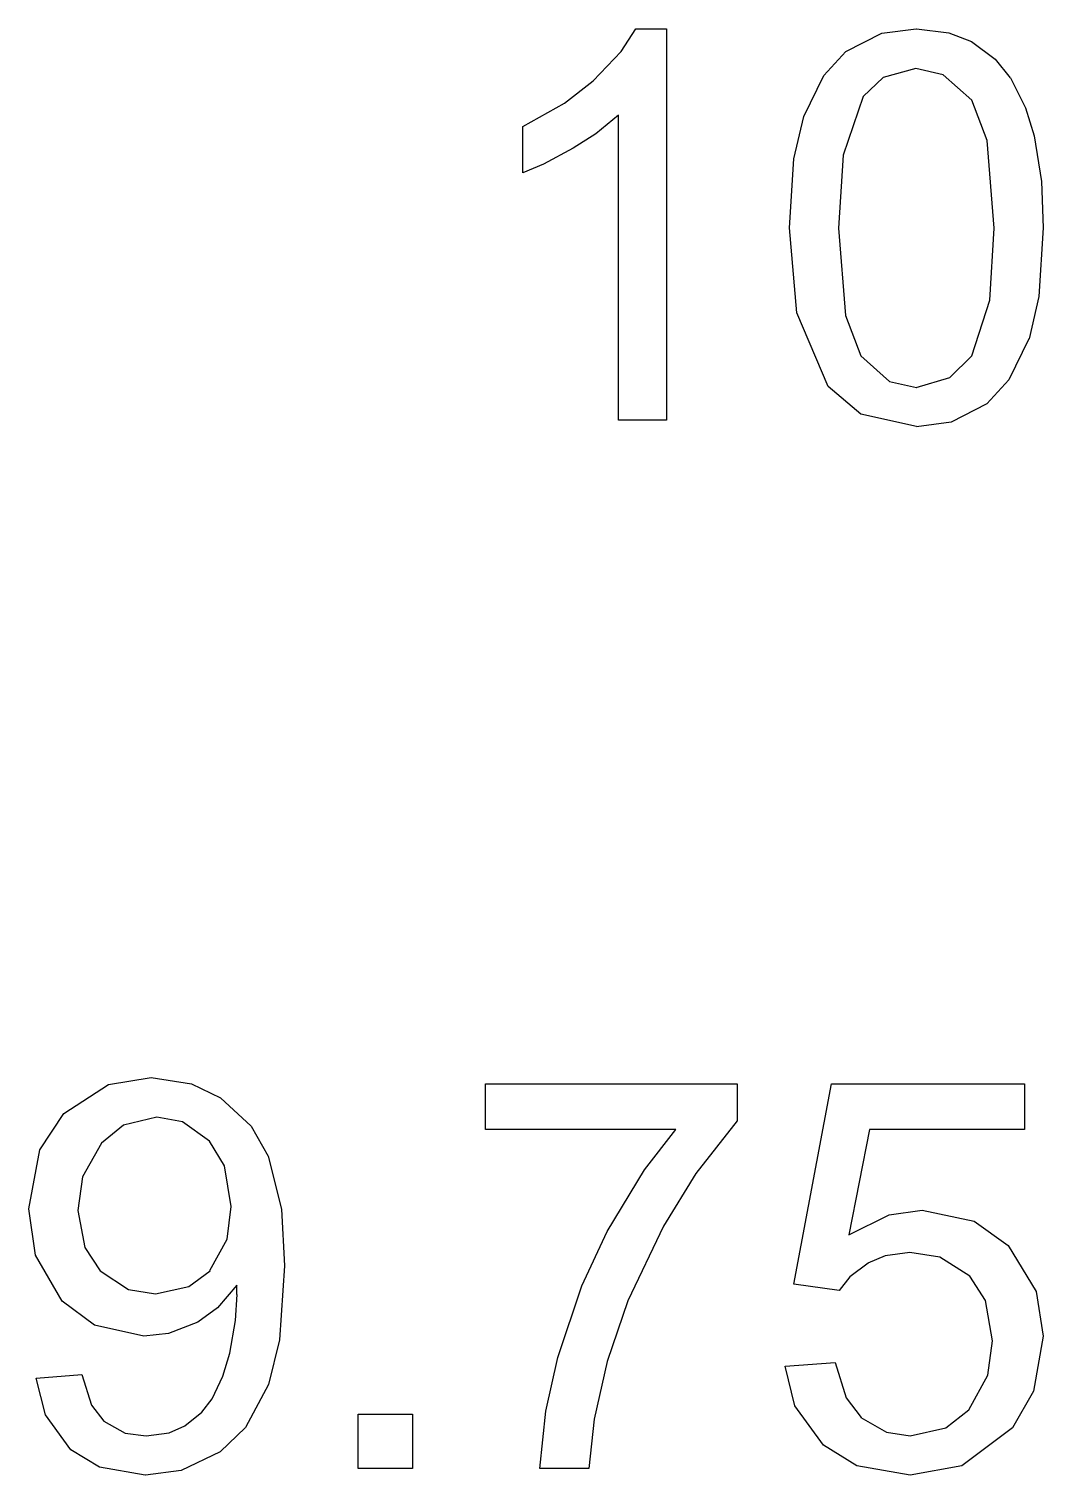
# Model space of a CAD drawing. Header units: millimetres. Extents: x -489 to 574, y -241 to 468.
# Drawn here: x -337.82 to -314.14, y 57.03 to 90.79 of the extents above; entities that cross this region are included whole.
import ezdxf

# ---------------------------------------------------------------- set-up
doc = ezdxf.new("R2010")
doc.units = ezdxf.units.MM
doc.layers.add('01_线宽0.15', color=7, linetype='Continuous')
doc.layers.add('实填充图层01', color=7, linetype='Continuous')

# ---------------------------------------------------------------- blocks, each defined once
blk = doc.blocks.new('图块0718_无名图块')
at = {"layer": '实填充图层01'}
for p, q in [((-0.26, 0.547), (-0.03, -0.168)), ((-0.03, -0.168), (0.26, -0.547))]:
    blk.add_line(p, q, dxfattribs=at)
blk = doc.blocks.new('图块0719_无名图块')
at = {"layer": '实填充图层01'}
for p, q in [((-0.493, 0.17), (0.005, -0.104)), ((0.005, -0.104), (0.493, -0.17))]:
    blk.add_line(p, q, dxfattribs=at)
blk = doc.blocks.new('图块0720_无名图块')
at = {"layer": '实填充图层01'}
for p, q in [((0.085, -0.044), (0.452, 0.119)), ((-0.452, -0.119), (0.085, -0.044))]:
    blk.add_line(p, q, dxfattribs=at)
blk = doc.blocks.new('图块0721_无名图块')
at = {"layer": '实填充图层01'}
for p, q in [((0.074, -0.002), (0.317, 0.315)), ((-0.317, -0.315), (0.074, -0.002))]:
    blk.add_line(p, q, dxfattribs=at)
blk = doc.blocks.new('图块0722_无名图块')
at = {"layer": '实填充图层01'}
for p, q in [((0.044, -0.004), (0.206, 0.532)), ((-0.206, -0.532), (0.044, -0.004))]:
    blk.add_line(p, q, dxfattribs=at)
blk = doc.blocks.new('图块0723_无名图块')
at = {"layer": '实填充图层01'}
for p, q in [((0.051, 0.076), (0.084, 0.683)), ((-0.084, -0.683), (0.051, 0.076))]:
    blk.add_line(p, q, dxfattribs=at)
blk = doc.blocks.new('图块0724_无名图块')
at = {"layer": '实填充图层01'}
for p, q in [((0.001, -0.005), (-0.003, 0.112)), ((0.003, -0.112), (0.001, -0.005))]:
    blk.add_line(p, q, dxfattribs=at)
blk = doc.blocks.new('图块0725_无名图块')
at = {"layer": '实填充图层01'}
for p, q in [((0.456, 0.433), (0.005, -0.102)), ((0.005, -0.102), (-0.456, -0.433))]:
    blk.add_line(p, q, dxfattribs=at)
blk = doc.blocks.new('图块0726_无名图块')
at = {"layer": '实填充图层01'}
for p, q in [((0.627, 0.166), (-0.052, -0.102)), ((-0.052, -0.102), (-0.627, -0.166))]:
    blk.add_line(p, q, dxfattribs=at)
blk = doc.blocks.new('图块0727_无名图块')
at = {"layer": '实填充图层01'}
for p, q in [((-0.2, -0.153), (-0.954, 0.41)), ((0.954, -0.41), (-0.2, -0.153))]:
    blk.add_line(p, q, dxfattribs=at)
blk = doc.blocks.new('图块0728_无名图块')
at = {"layer": '实填充图层01'}
for p, q in [((-0.238, 0), (-0.39, 1.078)), ((0.39, -1.078), (-0.238, 0))]:
    blk.add_line(p, q, dxfattribs=at)
blk = doc.blocks.new('图块0729_无名图块')
at = {"layer": '实填充图层01'}
for p, q in [((-0.152, 0.267), (0.407, 1.113)), ((-0.407, -1.113), (-0.152, 0.267))]:
    blk.add_line(p, q, dxfattribs=at)
blk = doc.blocks.new('图块0730_无名图块')
at = {"layer": '实填充图层01'}
for p, q in [((0.02, 0.258), (1.02, 0.421)), ((-1.02, -0.421), (0.02, 0.258))]:
    blk.add_line(p, q, dxfattribs=at)
blk = doc.blocks.new('图块0731_无名图块')
at = {"layer": '实填充图层01'}
for p, q in [((-0.81, 0.239), (0.133, 0.089)), ((0.133, 0.089), (0.81, -0.239))]:
    blk.add_line(p, q, dxfattribs=at)
blk = doc.blocks.new('图块0732_无名图块')
at = {"layer": '实填充图层01'}
for p, q in [((-0.557, 0.681), (0.154, 0.019)), ((0.154, 0.019), (0.557, -0.681))]:
    blk.add_line(p, q, dxfattribs=at)
blk = doc.blocks.new('图块0733_无名图块')
at = {"layer": '实填充图层01'}
for p, q in [((-0.19, 1.278), (0.117, 0.041)), ((0.117, 0.041), (0.19, -1.278))]:
    blk.add_line(p, q, dxfattribs=at)
blk = doc.blocks.new('图块0734_无名图块')
at = {"layer": '实填充图层01'}
for p, q in [((0.189, 1.387), (0.07, -0.342)), ((0.07, -0.342), (-0.189, -1.387))]:
    blk.add_line(p, q, dxfattribs=at)
blk = doc.blocks.new('图块0735_无名图块')
at = {"layer": '实填充图层01'}
for p, q in [((0.563, 0.786), (0.023, -0.216)), ((0.023, -0.216), (-0.563, -0.786))]:
    blk.add_line(p, q, dxfattribs=at)
blk = doc.blocks.new('图块0736_无名图块')
at = {"layer": '实填充图层01'}
for p, q in [((0.874, 0.27), (-0.041, -0.165)), ((-0.041, -0.165), (-0.874, -0.27))]:
    blk.add_line(p, q, dxfattribs=at)
blk = doc.blocks.new('图块0737_无名图块')
at = {"layer": '实填充图层01'}
for p, q in [((-0.201, -0.111), (-0.871, 0.296)), ((0.871, -0.296), (-0.201, -0.111))]:
    blk.add_line(p, q, dxfattribs=at)
blk = doc.blocks.new('图块0738_无名图块')
at = {"layer": '实填充图层01'}
for p, q in [((-0.181, -0.018), (-0.405, 0.834)), ((0.405, -0.834), (-0.181, -0.018))]:
    blk.add_line(p, q, dxfattribs=at)
blk = doc.blocks.new('图块0739_无名图块')
at = {"layer": '实填充图层01'}
for p, q in [((0.095, 0.189), (-0.254, 0.761)), ((0.254, -0.761), (0.095, 0.189))]:
    blk.add_line(p, q, dxfattribs=at)
blk = doc.blocks.new('图块0740_无名图块')
at = {"layer": '实填充图层01'}
for p, q in [((-0.02, 0.172), (-0.615, 0.282)), ((0.615, -0.282), (-0.02, 0.172))]:
    blk.add_line(p, q, dxfattribs=at)
blk = doc.blocks.new('图块0741_无名图块')
at = {"layer": '实填充图层01'}
for p, q in [((-0.128, 0.113), (-0.648, -0.303)), ((0.648, 0.303), (-0.128, 0.113))]:
    blk.add_line(p, q, dxfattribs=at)
blk = doc.blocks.new('图块0742_无名图块')
at = {"layer": '实填充图层01'}
for p, q in [((0.274, 0.786), (-0.168, -0.006)), ((-0.168, -0.006), (-0.274, -0.786))]:
    blk.add_line(p, q, dxfattribs=at)
blk = doc.blocks.new('图块0743_无名图块')
at = {"layer": '实填充图层01'}
for p, q in [((-0.259, 0.704), (-0.096, -0.165)), ((-0.096, -0.165), (0.259, -0.704))]:
    blk.add_line(p, q, dxfattribs=at)
blk = doc.blocks.new('图块0744_无名图块')
at = {"layer": '实填充图层01'}
for p, q in [((-0.647, 0.271), (0.016, -0.166)), ((0.016, -0.166), (0.647, -0.271))]:
    blk.add_line(p, q, dxfattribs=at)
blk = doc.blocks.new('图块0745_无名图块')
at = {"layer": '实填充图层01'}
for p, q in [((0.144, -0.101), (0.636, 0.271)), ((-0.636, -0.271), (0.144, -0.101))]:
    blk.add_line(p, q, dxfattribs=at)
blk = doc.blocks.new('图块0746_无名图块')
at = {"layer": '实填充图层01'}
for p, q in [((0.153, -0.013), (0.249, 0.75)), ((-0.249, -0.75), (0.153, -0.013))]:
    blk.add_line(p, q, dxfattribs=at)
blk = doc.blocks.new('图块0747_无名图块')
at = {"layer": '实填充图层01'}
for p, q in [((0.86, 1.229), (-0.107, 0.003)), ((-0.107, 0.003), (-0.86, -1.229))]:
    blk.add_line(p, q, dxfattribs=at)
blk = doc.blocks.new('图块0748_无名图块')
at = {"layer": '实填充图层01'}
for p, q in [((0.659, 1.578), (-0.175, -0.167)), ((-0.175, -0.167), (-0.659, -1.578))]:
    blk.add_line(p, q, dxfattribs=at)
blk = doc.blocks.new('图块0749_无名图块')
at = {"layer": '实填充图层01'}
for p, q in [((0.214, 1.251), (-0.085, -0.096)), ((-0.085, -0.096), (-0.214, -1.251))]:
    blk.add_line(p, q, dxfattribs=at)
blk = doc.blocks.new('图块0750_无名图块')
at = {"layer": '实填充图层01'}
for p, q in [((-0.069, 0.045), (0.211, 1.298)), ((-0.211, -1.298), (-0.069, 0.045))]:
    blk.add_line(p, q, dxfattribs=at)
blk = doc.blocks.new('图块0751_无名图块')
at = {"layer": '实填充图层01'}
for p, q in [((-0.017, 0.203), (0.577, 1.468)), ((-0.577, -1.468), (-0.017, 0.203))]:
    blk.add_line(p, q, dxfattribs=at)
blk = doc.blocks.new('图块0752_无名图块')
at = {"layer": '实填充图层01'}
for p, q in [((0.073, 0.252), (0.8, 1.191)), ((-0.8, -1.191), (0.073, 0.252))]:
    blk.add_line(p, q, dxfattribs=at)
blk = doc.blocks.new('图块0753_无名图块')
at = {"layer": '实填充图层01'}
for p, q in [((-0.301, 0.642), (-0.048, -0.181)), ((-0.048, -0.181), (0.301, -0.642))]:
    blk.add_line(p, q, dxfattribs=at)
blk = doc.blocks.new('图块0754_无名图块')
at = {"layer": '实填充图层01'}
for p, q in [((-0.574, 0.215), (0.018, -0.131)), ((0.018, -0.131), (0.574, -0.215))]:
    blk.add_line(p, q, dxfattribs=at)
blk = doc.blocks.new('图块0755_无名图块')
at = {"layer": '实填充图层01'}
for p, q in [((0.146, -0.113), (0.685, 0.304)), ((-0.685, -0.304), (0.146, -0.113))]:
    blk.add_line(p, q, dxfattribs=at)
blk = doc.blocks.new('图块0756_无名图块')
at = {"layer": '实填充图层01'}
for p, q in [((0.169, 0), (0.276, 0.806)), ((-0.276, -0.806), (0.169, 0))]:
    blk.add_line(p, q, dxfattribs=at)
blk = doc.blocks.new('图块0757_无名图块')
at = {"layer": '实填充图层01'}
for p, q in [((0.099, 0.19), (-0.265, 0.754)), ((0.265, -0.754), (0.099, 0.19))]:
    blk.add_line(p, q, dxfattribs=at)
blk = doc.blocks.new('图块0758_无名图块')
at = {"layer": '实填充图层01'}
for p, q in [((0, 0.169), (-0.702, 0.276)), ((0.702, -0.276), (0, 0.169))]:
    blk.add_line(p, q, dxfattribs=at)
blk = doc.blocks.new('图块0759_无名图块')
at = {"layer": '实填充图层01'}
for p, q in [((-0.086, 0.046), (-0.487, -0.124)), ((0.487, 0.124), (-0.086, 0.046))]:
    blk.add_line(p, q, dxfattribs=at)
blk = doc.blocks.new('图块0760_无名图块')
at = {"layer": '实填充图层01'}
for p, q in [((0.338, 0.321), (-0.085, -0.002)), ((-0.085, -0.002), (-0.338, -0.321))]:
    blk.add_line(p, q, dxfattribs=at)
blk = doc.blocks.new('图块0761_无名图块')
at = {"layer": '实填充图层01'}
for p, q in [((-0.856, -0.287), (0.083, 0.176)), ((0.083, 0.176), (0.856, 0.287))]:
    blk.add_line(p, q, dxfattribs=at)
blk = doc.blocks.new('图块0762_无名图块')
at = {"layer": '实填充图层01'}
for p, q in [((-1.002, 0.413), (0.212, 0.154)), ((0.212, 0.154), (1.002, -0.413))]:
    blk.add_line(p, q, dxfattribs=at)
blk = doc.blocks.new('图块0763_无名图块')
at = {"layer": '实填充图层01'}
for p, q in [((-0.408, 1.06), (0.25, -0.011)), ((0.25, -0.011), (0.408, -1.06))]:
    blk.add_line(p, q, dxfattribs=at)
blk = doc.blocks.new('图块0764_无名图块')
at = {"layer": '实填充图层01'}
for p, q in [((0.359, 1.067), (0.134, -0.211)), ((0.134, -0.211), (-0.359, -1.067))]:
    blk.add_line(p, q, dxfattribs=at)
blk = doc.blocks.new('图块0765_无名图块')
at = {"layer": '实填充图层01'}
for p, q in [((1.193, 0.552), (0.014, -0.339)), ((0.014, -0.339), (-1.193, -0.552))]:
    blk.add_line(p, q, dxfattribs=at)
blk = doc.blocks.new('图块0766_无名图块')
at = {"layer": '实填充图层01'}
for p, q in [((-0.233, -0.13), (-1.011, 0.348)), ((1.011, -0.348), (-0.233, -0.13))]:
    blk.add_line(p, q, dxfattribs=at)
blk = doc.blocks.new('图块0767_无名图块')
at = {"layer": '实填充图层01'}
for p, q in [((-0.22, -0.001), (-0.448, 0.922)), ((0.448, -0.922), (-0.22, -0.001))]:
    blk.add_line(p, q, dxfattribs=at)
blk = doc.blocks.new('图块0768_无名图块')
at = {"layer": '实填充图层01'}
for p, q in [((-0.26, 0.547), (-0.03, -0.168)), ((-0.03, -0.168), (0.26, -0.547))]:
    blk.add_line(p, q, dxfattribs=at)
blk = doc.blocks.new('图块0769_无名图块')
at = {"layer": '实填充图层01'}
for p, q in [((-0.493, 0.17), (0.005, -0.104)), ((0.005, -0.104), (0.493, -0.17))]:
    blk.add_line(p, q, dxfattribs=at)
blk = doc.blocks.new('图块0770_无名图块')
at = {"layer": '实填充图层01'}
for p, q in [((0.085, -0.044), (0.452, 0.119)), ((-0.452, -0.119), (0.085, -0.044))]:
    blk.add_line(p, q, dxfattribs=at)
blk = doc.blocks.new('图块0771_无名图块')
at = {"layer": '实填充图层01'}
for p, q in [((0.074, -0.002), (0.317, 0.315)), ((-0.317, -0.315), (0.074, -0.002))]:
    blk.add_line(p, q, dxfattribs=at)
blk = doc.blocks.new('图块0772_无名图块')
at = {"layer": '实填充图层01'}
for p, q in [((0.044, -0.004), (0.206, 0.532)), ((-0.206, -0.532), (0.044, -0.004))]:
    blk.add_line(p, q, dxfattribs=at)
blk = doc.blocks.new('图块0773_无名图块')
at = {"layer": '实填充图层01'}
for p, q in [((0.051, 0.076), (0.084, 0.683)), ((-0.084, -0.683), (0.051, 0.076))]:
    blk.add_line(p, q, dxfattribs=at)
blk = doc.blocks.new('图块0774_无名图块')
at = {"layer": '实填充图层01'}
for p, q in [((0.001, -0.005), (-0.003, 0.112)), ((0.003, -0.112), (0.001, -0.005))]:
    blk.add_line(p, q, dxfattribs=at)
blk = doc.blocks.new('图块0775_无名图块')
at = {"layer": '实填充图层01'}
for p, q in [((0.456, 0.433), (0.005, -0.102)), ((0.005, -0.102), (-0.456, -0.433))]:
    blk.add_line(p, q, dxfattribs=at)
blk = doc.blocks.new('图块0776_无名图块')
at = {"layer": '实填充图层01'}
for p, q in [((0.627, 0.166), (-0.052, -0.102)), ((-0.052, -0.102), (-0.627, -0.166))]:
    blk.add_line(p, q, dxfattribs=at)
blk = doc.blocks.new('图块0777_无名图块')
at = {"layer": '实填充图层01'}
for p, q in [((-0.2, -0.153), (-0.954, 0.41)), ((0.954, -0.41), (-0.2, -0.153))]:
    blk.add_line(p, q, dxfattribs=at)
blk = doc.blocks.new('图块0778_无名图块')
at = {"layer": '实填充图层01'}
for p, q in [((-0.238, 0), (-0.39, 1.078)), ((0.39, -1.078), (-0.238, 0))]:
    blk.add_line(p, q, dxfattribs=at)
blk = doc.blocks.new('图块0779_无名图块')
at = {"layer": '实填充图层01'}
for p, q in [((-0.152, 0.267), (0.407, 1.113)), ((-0.407, -1.113), (-0.152, 0.267))]:
    blk.add_line(p, q, dxfattribs=at)
blk = doc.blocks.new('图块0780_无名图块')
at = {"layer": '实填充图层01'}
for p, q in [((0.02, 0.258), (1.02, 0.421)), ((-1.02, -0.421), (0.02, 0.258))]:
    blk.add_line(p, q, dxfattribs=at)
blk = doc.blocks.new('图块0781_无名图块')
at = {"layer": '实填充图层01'}
for p, q in [((-0.81, 0.239), (0.133, 0.089)), ((0.133, 0.089), (0.81, -0.239))]:
    blk.add_line(p, q, dxfattribs=at)
blk = doc.blocks.new('图块0782_无名图块')
at = {"layer": '实填充图层01'}
for p, q in [((-0.557, 0.681), (0.154, 0.019)), ((0.154, 0.019), (0.557, -0.681))]:
    blk.add_line(p, q, dxfattribs=at)
blk = doc.blocks.new('图块0783_无名图块')
at = {"layer": '实填充图层01'}
for p, q in [((-0.19, 1.278), (0.117, 0.041)), ((0.117, 0.041), (0.19, -1.278))]:
    blk.add_line(p, q, dxfattribs=at)
blk = doc.blocks.new('图块0784_无名图块')
at = {"layer": '实填充图层01'}
for p, q in [((0.189, 1.387), (0.07, -0.342)), ((0.07, -0.342), (-0.189, -1.387))]:
    blk.add_line(p, q, dxfattribs=at)
blk = doc.blocks.new('图块0785_无名图块')
at = {"layer": '实填充图层01'}
for p, q in [((0.563, 0.786), (0.023, -0.216)), ((0.023, -0.216), (-0.563, -0.786))]:
    blk.add_line(p, q, dxfattribs=at)
blk = doc.blocks.new('图块0786_无名图块')
at = {"layer": '实填充图层01'}
for p, q in [((0.874, 0.27), (-0.041, -0.165)), ((-0.041, -0.165), (-0.874, -0.27))]:
    blk.add_line(p, q, dxfattribs=at)
blk = doc.blocks.new('图块0787_无名图块')
at = {"layer": '实填充图层01'}
for p, q in [((-0.201, -0.111), (-0.871, 0.296)), ((0.871, -0.296), (-0.201, -0.111))]:
    blk.add_line(p, q, dxfattribs=at)
blk = doc.blocks.new('图块0788_无名图块')
at = {"layer": '实填充图层01'}
for p, q in [((-0.181, -0.018), (-0.405, 0.834)), ((0.405, -0.834), (-0.181, -0.018))]:
    blk.add_line(p, q, dxfattribs=at)
blk = doc.blocks.new('图块0789_无名图块')
at = {"layer": '实填充图层01'}
for p, q in [((0.095, 0.189), (-0.254, 0.761)), ((0.254, -0.761), (0.095, 0.189))]:
    blk.add_line(p, q, dxfattribs=at)
blk = doc.blocks.new('图块0790_无名图块')
at = {"layer": '实填充图层01'}
for p, q in [((-0.02, 0.172), (-0.615, 0.282)), ((0.615, -0.282), (-0.02, 0.172))]:
    blk.add_line(p, q, dxfattribs=at)
blk = doc.blocks.new('图块0791_无名图块')
at = {"layer": '实填充图层01'}
for p, q in [((-0.128, 0.113), (-0.648, -0.303)), ((0.648, 0.303), (-0.128, 0.113))]:
    blk.add_line(p, q, dxfattribs=at)
blk = doc.blocks.new('图块0792_无名图块')
at = {"layer": '实填充图层01'}
for p, q in [((0.274, 0.786), (-0.168, -0.006)), ((-0.168, -0.006), (-0.274, -0.786))]:
    blk.add_line(p, q, dxfattribs=at)
blk = doc.blocks.new('图块0793_无名图块')
at = {"layer": '实填充图层01'}
for p, q in [((-0.259, 0.704), (-0.096, -0.165)), ((-0.096, -0.165), (0.259, -0.704))]:
    blk.add_line(p, q, dxfattribs=at)
blk = doc.blocks.new('图块0794_无名图块')
at = {"layer": '实填充图层01'}
for p, q in [((-0.647, 0.271), (0.016, -0.166)), ((0.016, -0.166), (0.647, -0.271))]:
    blk.add_line(p, q, dxfattribs=at)
blk = doc.blocks.new('图块0795_无名图块')
at = {"layer": '实填充图层01'}
for p, q in [((0.144, -0.101), (0.636, 0.271)), ((-0.636, -0.271), (0.144, -0.101))]:
    blk.add_line(p, q, dxfattribs=at)
blk = doc.blocks.new('图块0796_无名图块')
at = {"layer": '实填充图层01'}
for p, q in [((0.153, -0.013), (0.249, 0.75)), ((-0.249, -0.75), (0.153, -0.013))]:
    blk.add_line(p, q, dxfattribs=at)
blk = doc.blocks.new('图块0797_无名图块')
at = {"layer": '实填充图层01'}
for p, q in [((0.86, 1.229), (-0.107, 0.003)), ((-0.107, 0.003), (-0.86, -1.229))]:
    blk.add_line(p, q, dxfattribs=at)
blk = doc.blocks.new('图块0798_无名图块')
at = {"layer": '实填充图层01'}
for p, q in [((0.659, 1.578), (-0.175, -0.167)), ((-0.175, -0.167), (-0.659, -1.578))]:
    blk.add_line(p, q, dxfattribs=at)
blk = doc.blocks.new('图块0799_无名图块')
at = {"layer": '实填充图层01'}
for p, q in [((0.214, 1.251), (-0.085, -0.096)), ((-0.085, -0.096), (-0.214, -1.251))]:
    blk.add_line(p, q, dxfattribs=at)
blk = doc.blocks.new('图块0800_无名图块')
at = {"layer": '实填充图层01'}
for p, q in [((-0.069, 0.045), (0.211, 1.298)), ((-0.211, -1.298), (-0.069, 0.045))]:
    blk.add_line(p, q, dxfattribs=at)
blk = doc.blocks.new('图块0801_无名图块')
at = {"layer": '实填充图层01'}
for p, q in [((-0.017, 0.203), (0.577, 1.468)), ((-0.577, -1.468), (-0.017, 0.203))]:
    blk.add_line(p, q, dxfattribs=at)
blk = doc.blocks.new('图块0802_无名图块')
at = {"layer": '实填充图层01'}
for p, q in [((0.073, 0.252), (0.8, 1.191)), ((-0.8, -1.191), (0.073, 0.252))]:
    blk.add_line(p, q, dxfattribs=at)
blk = doc.blocks.new('图块0803_无名图块')
at = {"layer": '实填充图层01'}
for p, q in [((-0.301, 0.642), (-0.048, -0.181)), ((-0.048, -0.181), (0.301, -0.642))]:
    blk.add_line(p, q, dxfattribs=at)
blk = doc.blocks.new('图块0804_无名图块')
at = {"layer": '实填充图层01'}
for p, q in [((-0.574, 0.215), (0.018, -0.131)), ((0.018, -0.131), (0.574, -0.215))]:
    blk.add_line(p, q, dxfattribs=at)
blk = doc.blocks.new('图块0805_无名图块')
at = {"layer": '实填充图层01'}
for p, q in [((0.146, -0.113), (0.685, 0.304)), ((-0.685, -0.304), (0.146, -0.113))]:
    blk.add_line(p, q, dxfattribs=at)
blk = doc.blocks.new('图块0806_无名图块')
at = {"layer": '实填充图层01'}
for p, q in [((0.169, 0), (0.276, 0.806)), ((-0.276, -0.806), (0.169, 0))]:
    blk.add_line(p, q, dxfattribs=at)
blk = doc.blocks.new('图块0807_无名图块')
at = {"layer": '实填充图层01'}
for p, q in [((0.099, 0.19), (-0.265, 0.754)), ((0.265, -0.754), (0.099, 0.19))]:
    blk.add_line(p, q, dxfattribs=at)
blk = doc.blocks.new('图块0808_无名图块')
at = {"layer": '实填充图层01'}
for p, q in [((0, 0.169), (-0.702, 0.276)), ((0.702, -0.276), (0, 0.169))]:
    blk.add_line(p, q, dxfattribs=at)
blk = doc.blocks.new('图块0809_无名图块')
at = {"layer": '实填充图层01'}
for p, q in [((-0.086, 0.046), (-0.487, -0.124)), ((0.487, 0.124), (-0.086, 0.046))]:
    blk.add_line(p, q, dxfattribs=at)
blk = doc.blocks.new('图块0810_无名图块')
at = {"layer": '实填充图层01'}
for p, q in [((0.338, 0.321), (-0.085, -0.002)), ((-0.085, -0.002), (-0.338, -0.321))]:
    blk.add_line(p, q, dxfattribs=at)
blk = doc.blocks.new('图块0811_无名图块')
at = {"layer": '实填充图层01'}
for p, q in [((-0.856, -0.287), (0.083, 0.176)), ((0.083, 0.176), (0.856, 0.287))]:
    blk.add_line(p, q, dxfattribs=at)
blk = doc.blocks.new('图块0812_无名图块')
at = {"layer": '实填充图层01'}
for p, q in [((-1.002, 0.413), (0.212, 0.154)), ((0.212, 0.154), (1.002, -0.413))]:
    blk.add_line(p, q, dxfattribs=at)
blk = doc.blocks.new('图块0813_无名图块')
at = {"layer": '实填充图层01'}
for p, q in [((-0.408, 1.06), (0.25, -0.011)), ((0.25, -0.011), (0.408, -1.06))]:
    blk.add_line(p, q, dxfattribs=at)
blk = doc.blocks.new('图块0814_无名图块')
at = {"layer": '实填充图层01'}
for p, q in [((0.359, 1.067), (0.134, -0.211)), ((0.134, -0.211), (-0.359, -1.067))]:
    blk.add_line(p, q, dxfattribs=at)
blk = doc.blocks.new('图块0815_无名图块')
at = {"layer": '实填充图层01'}
for p, q in [((1.193, 0.552), (0.014, -0.339)), ((0.014, -0.339), (-1.193, -0.552))]:
    blk.add_line(p, q, dxfattribs=at)
blk = doc.blocks.new('图块0816_无名图块')
at = {"layer": '实填充图层01'}
for p, q in [((-0.233, -0.13), (-1.011, 0.348)), ((1.011, -0.348), (-0.233, -0.13))]:
    blk.add_line(p, q, dxfattribs=at)
blk = doc.blocks.new('图块0817_无名图块')
at = {"layer": '实填充图层01'}
for p, q in [((-0.22, -0.001), (-0.448, 0.922)), ((0.448, -0.922), (-0.22, -0.001))]:
    blk.add_line(p, q, dxfattribs=at)
blk = doc.blocks.new('图块2558_无名图块')
at = {"layer": '实填充图层01'}
for p, q in [((0.529, 0.385), (-0.002, -0.047)), ((-0.002, -0.047), (-0.529, -0.385))]:
    blk.add_line(p, q, dxfattribs=at)
blk = doc.blocks.new('图块2559_无名图块')
at = {"layer": '实填充图层01'}
for p, q in [((0.588, 0.288), (-0.104, -0.082)), ((-0.104, -0.082), (-0.588, -0.288))]:
    blk.add_line(p, q, dxfattribs=at)
blk = doc.blocks.new('图块2560_无名图块')
at = {"layer": '实填充图层01'}
for p, q in [((0.156, 0.017), (0.819, 0.533)), ((-0.819, -0.533), (0.156, 0.017))]:
    blk.add_line(p, q, dxfattribs=at)
blk = doc.blocks.new('图块2561_无名图块')
at = {"layer": '实填充图层01'}
for p, q in [((0.161, 0.081), (0.497, 0.608)), ((-0.497, -0.608), (0.161, 0.081))]:
    blk.add_line(p, q, dxfattribs=at)
blk = doc.blocks.new('图块2562_无名图块')
at = {"layer": '实填充图层01'}
for p, q in [((-0.062, 0.31), (0.165, 1.299)), ((-0.165, -1.299), (-0.062, 0.31))]:
    blk.add_line(p, q, dxfattribs=at)
blk = doc.blocks.new('图块2563_无名图块')
at = {"layer": '实填充图层01'}
for p, q in [((-0.02, 0.204), (0.493, 0.759)), ((-0.493, -0.759), (-0.02, 0.204))]:
    blk.add_line(p, q, dxfattribs=at)
blk = doc.blocks.new('图块2564_无名图块')
at = {"layer": '实填充图层01'}
for p, q in [((-0.821, -0.265), (0.015, 0.162)), ((0.015, 0.162), (0.821, 0.265))]:
    blk.add_line(p, q, dxfattribs=at)
blk = doc.blocks.new('图块2565_无名图块')
at = {"layer": '实填充图层01'}
for p, q in [((-0.642, 0.147), (0.12, 0.055)), ((0.12, 0.055), (0.642, -0.147))]:
    blk.add_line(p, q, dxfattribs=at)
blk = doc.blocks.new('图块2566_无名图块')
at = {"layer": '实填充图层01'}
for p, q in [((-0.455, 0.425), (0.103, 0.013)), ((0.103, 0.013), (0.455, -0.425))]:
    blk.add_line(p, q, dxfattribs=at)
blk = doc.blocks.new('图块2567_无名图块')
at = {"layer": '实填充图层01'}
for p, q in [((-0.279, 0.675), (0.071, -0.021)), ((0.071, -0.021), (0.279, -0.675))]:
    blk.add_line(p, q, dxfattribs=at)
blk = doc.blocks.new('图块2568_无名图块')
at = {"layer": '实填充图层01'}
for p, q in [((-0.103, 1.074), (0.063, 0.007)), ((0.063, 0.007), (0.103, -1.074))]:
    blk.add_line(p, q, dxfattribs=at)
blk = doc.blocks.new('图块2569_无名图块')
at = {"layer": '实填充图层01'}
for p, q in [((0.164, 1.293), (0.061, -0.307)), ((0.061, -0.307), (-0.164, -1.293))]:
    blk.add_line(p, q, dxfattribs=at)
blk = doc.blocks.new('图块2570_无名图块')
at = {"layer": '实填充图层01'}
for p, q in [((0.491, 0.76), (0.022, -0.203)), ((0.022, -0.203), (-0.491, -0.76))]:
    blk.add_line(p, q, dxfattribs=at)
blk = doc.blocks.new('图块2571_无名图块')
at = {"layer": '实填充图层01'}
for p, q in [((0.824, 0.267), (-0.014, -0.163)), ((-0.014, -0.163), (-0.824, -0.267))]:
    blk.add_line(p, q, dxfattribs=at)
blk = doc.blocks.new('图块2572_无名图块')
at = {"layer": '实填充图层01'}
for p, q in [((-0.262, -0.175), (-1.031, 0.468)), ((1.031, -0.468), (-0.262, -0.175))]:
    blk.add_line(p, q, dxfattribs=at)
blk = doc.blocks.new('图块2573_无名图块')
at = {"layer": '实填充图层01'}
for p, q in [((-0.275, -0.127), (-0.449, 1.852)), ((0.449, -1.852), (-0.275, -0.127))]:
    blk.add_line(p, q, dxfattribs=at)
blk = doc.blocks.new('图块2574_无名图块')
at = {"layer": '实填充图层01'}
for p, q in [((-0.261, 1.491), (-0.098, -0.551)), ((-0.098, -0.551), (0.261, -1.491))]:
    blk.add_line(p, q, dxfattribs=at)
blk = doc.blocks.new('图块2575_无名图块')
at = {"layer": '实填充图层01'}
for p, q in [((-0.647, 0.369), (0.017, -0.227)), ((0.017, -0.227), (0.647, -0.369))]:
    blk.add_line(p, q, dxfattribs=at)
blk = doc.blocks.new('图块2576_无名图块')
at = {"layer": '实填充图层01'}
for p, q in [((0.138, -0.138), (0.647, 0.37)), ((-0.647, -0.37), (0.138, -0.138))]:
    blk.add_line(p, q, dxfattribs=at)
blk = doc.blocks.new('图块2577_无名图块')
at = {"layer": '实填充图层01'}
for p, q in [((0.16, -0.19), (0.261, 1.49)), ((-0.261, -1.49), (0.16, -0.19))]:
    blk.add_line(p, q, dxfattribs=at)
blk = doc.blocks.new('图块2578_无名图块')
at = {"layer": '实填充图层01'}
for p, q in [((0.098, 0.551), (-0.261, 1.491)), ((0.261, -1.491), (0.098, 0.551))]:
    blk.add_line(p, q, dxfattribs=at)
blk = doc.blocks.new('图块2579_无名图块')
at = {"layer": '实填充图层01'}
for p, q in [((-0.014, 0.227), (-0.653, 0.369)), ((0.653, -0.369), (-0.014, 0.227))]:
    blk.add_line(p, q, dxfattribs=at)
blk = doc.blocks.new('图块2580_无名图块')
at = {"layer": '实填充图层01'}
for p, q in [((-0.15, 0.121), (-0.615, -0.326)), ((0.615, 0.326), (-0.15, 0.121))]:
    blk.add_line(p, q, dxfattribs=at)
blk = doc.blocks.new('图块2581_无名图块')
at = {"layer": '实填充图层01'}
for p, q in [((0.287, 1.535), (-0.176, 0.163)), ((-0.176, 0.163), (-0.287, -1.535))]:
    blk.add_line(p, q, dxfattribs=at)
blk = doc.blocks.new('图块2582_无名图块')
at = {"layer": '实填充图层01'}
for p, q in [((0.529, 0.385), (-0.002, -0.047)), ((-0.002, -0.047), (-0.529, -0.385))]:
    blk.add_line(p, q, dxfattribs=at)
blk = doc.blocks.new('图块2583_无名图块')
at = {"layer": '实填充图层01'}
for p, q in [((0.588, 0.288), (-0.104, -0.082)), ((-0.104, -0.082), (-0.588, -0.288))]:
    blk.add_line(p, q, dxfattribs=at)
blk = doc.blocks.new('图块2584_无名图块')
at = {"layer": '实填充图层01'}
for p, q in [((0.156, 0.017), (0.819, 0.533)), ((-0.819, -0.533), (0.156, 0.017))]:
    blk.add_line(p, q, dxfattribs=at)
blk = doc.blocks.new('图块2585_无名图块')
at = {"layer": '实填充图层01'}
for p, q in [((0.161, 0.081), (0.497, 0.608)), ((-0.497, -0.608), (0.161, 0.081))]:
    blk.add_line(p, q, dxfattribs=at)
blk = doc.blocks.new('图块2586_无名图块')
at = {"layer": '实填充图层01'}
for p, q in [((-0.062, 0.31), (0.165, 1.299)), ((-0.165, -1.299), (-0.062, 0.31))]:
    blk.add_line(p, q, dxfattribs=at)
blk = doc.blocks.new('图块2587_无名图块')
at = {"layer": '实填充图层01'}
for p, q in [((-0.02, 0.204), (0.493, 0.759)), ((-0.493, -0.759), (-0.02, 0.204))]:
    blk.add_line(p, q, dxfattribs=at)
blk = doc.blocks.new('图块2588_无名图块')
at = {"layer": '实填充图层01'}
for p, q in [((-0.821, -0.265), (0.015, 0.162)), ((0.015, 0.162), (0.821, 0.265))]:
    blk.add_line(p, q, dxfattribs=at)
blk = doc.blocks.new('图块2589_无名图块')
at = {"layer": '实填充图层01'}
for p, q in [((-0.642, 0.147), (0.12, 0.055)), ((0.12, 0.055), (0.642, -0.147))]:
    blk.add_line(p, q, dxfattribs=at)
blk = doc.blocks.new('图块2590_无名图块')
at = {"layer": '实填充图层01'}
for p, q in [((-0.455, 0.425), (0.103, 0.013)), ((0.103, 0.013), (0.455, -0.425))]:
    blk.add_line(p, q, dxfattribs=at)
blk = doc.blocks.new('图块2591_无名图块')
at = {"layer": '实填充图层01'}
for p, q in [((-0.279, 0.675), (0.071, -0.021)), ((0.071, -0.021), (0.279, -0.675))]:
    blk.add_line(p, q, dxfattribs=at)
blk = doc.blocks.new('图块2592_无名图块')
at = {"layer": '实填充图层01'}
for p, q in [((-0.103, 1.074), (0.063, 0.007)), ((0.063, 0.007), (0.103, -1.074))]:
    blk.add_line(p, q, dxfattribs=at)
blk = doc.blocks.new('图块2593_无名图块')
at = {"layer": '实填充图层01'}
for p, q in [((0.164, 1.293), (0.061, -0.307)), ((0.061, -0.307), (-0.164, -1.293))]:
    blk.add_line(p, q, dxfattribs=at)
blk = doc.blocks.new('图块2594_无名图块')
at = {"layer": '实填充图层01'}
for p, q in [((0.491, 0.76), (0.022, -0.203)), ((0.022, -0.203), (-0.491, -0.76))]:
    blk.add_line(p, q, dxfattribs=at)
blk = doc.blocks.new('图块2595_无名图块')
at = {"layer": '实填充图层01'}
for p, q in [((0.824, 0.267), (-0.014, -0.163)), ((-0.014, -0.163), (-0.824, -0.267))]:
    blk.add_line(p, q, dxfattribs=at)
blk = doc.blocks.new('图块2596_无名图块')
at = {"layer": '实填充图层01'}
for p, q in [((-0.262, -0.175), (-1.031, 0.468)), ((1.031, -0.468), (-0.262, -0.175))]:
    blk.add_line(p, q, dxfattribs=at)
blk = doc.blocks.new('图块2597_无名图块')
at = {"layer": '实填充图层01'}
for p, q in [((-0.275, -0.127), (-0.449, 1.852)), ((0.449, -1.852), (-0.275, -0.127))]:
    blk.add_line(p, q, dxfattribs=at)
blk = doc.blocks.new('图块2598_无名图块')
at = {"layer": '实填充图层01'}
for p, q in [((-0.261, 1.491), (-0.098, -0.551)), ((-0.098, -0.551), (0.261, -1.491))]:
    blk.add_line(p, q, dxfattribs=at)
blk = doc.blocks.new('图块2599_无名图块')
at = {"layer": '实填充图层01'}
for p, q in [((-0.647, 0.369), (0.017, -0.227)), ((0.017, -0.227), (0.647, -0.369))]:
    blk.add_line(p, q, dxfattribs=at)
blk = doc.blocks.new('图块2600_无名图块')
at = {"layer": '实填充图层01'}
for p, q in [((0.138, -0.138), (0.647, 0.37)), ((-0.647, -0.37), (0.138, -0.138))]:
    blk.add_line(p, q, dxfattribs=at)
blk = doc.blocks.new('图块2601_无名图块')
at = {"layer": '实填充图层01'}
for p, q in [((0.16, -0.19), (0.261, 1.49)), ((-0.261, -1.49), (0.16, -0.19))]:
    blk.add_line(p, q, dxfattribs=at)
blk = doc.blocks.new('图块2602_无名图块')
at = {"layer": '实填充图层01'}
for p, q in [((0.098, 0.551), (-0.261, 1.491)), ((0.261, -1.491), (0.098, 0.551))]:
    blk.add_line(p, q, dxfattribs=at)
blk = doc.blocks.new('图块2603_无名图块')
at = {"layer": '实填充图层01'}
for p, q in [((-0.014, 0.227), (-0.653, 0.369)), ((0.653, -0.369), (-0.014, 0.227))]:
    blk.add_line(p, q, dxfattribs=at)
blk = doc.blocks.new('图块2604_无名图块')
at = {"layer": '实填充图层01'}
for p, q in [((-0.15, 0.121), (-0.615, -0.326)), ((0.615, 0.326), (-0.15, 0.121))]:
    blk.add_line(p, q, dxfattribs=at)
blk = doc.blocks.new('图块2605_无名图块')
at = {"layer": '实填充图层01'}
for p, q in [((0.287, 1.535), (-0.176, 0.163)), ((-0.176, 0.163), (-0.287, -1.535))]:
    blk.add_line(p, q, dxfattribs=at)

msp = doc.modelspace()

# ---------------------------------------------------------------- linework, layer by layer
at = {"layer": '01_线宽0.15'}
for p, q in [((-323.652, 90.788), (-322.932, 90.788)), ((-323.652, 90.788), (-322.932, 90.788)), ((-322.932, 90.788), (-322.932, 81.657)), ((-322.932, 90.788), (-322.932, 81.657)), ((-326.285, 87.427), (-326.285, 88.507)), ((-326.285, 87.427), (-326.285, 88.507)), ((-324.05, 81.657), (-324.05, 88.773)), ((-324.05, 81.657), (-324.05, 88.773)), ((-322.932, 81.657), (-324.05, 81.657)), ((-322.932, 81.657), (-324.05, 81.657)), ((-327.161, 65.097), (-327.161, 66.164)), ((-327.161, 66.164), (-321.281, 66.164)), ((-327.161, 65.097), (-327.161, 66.164)), ((-327.161, 66.164), (-321.281, 66.164)), ((-321.281, 66.164), (-321.281, 65.3)), ((-321.281, 66.164), (-321.281, 65.3)), ((-319.958, 61.49), (-319.082, 66.164)), ((-319.958, 61.49), (-319.082, 66.164)), ((-319.082, 66.164), (-314.573, 66.164)), ((-319.082, 66.164), (-314.573, 66.164)), ((-314.573, 66.164), (-314.573, 65.097)), ((-314.573, 66.164), (-314.573, 65.097)), ((-322.716, 65.097), (-327.161, 65.097)), ((-322.716, 65.097), (-327.161, 65.097)), ((-318.191, 65.097), (-318.675, 62.644)), ((-318.191, 65.097), (-318.675, 62.644)), ((-314.573, 65.097), (-318.191, 65.097)), ((-314.573, 65.097), (-318.191, 65.097)), ((-318.904, 61.338), (-319.958, 61.49)), ((-318.904, 61.338), (-319.958, 61.49)), ((-320.161, 59.572), (-318.993, 59.661)), ((-320.161, 59.572), (-318.993, 59.661)), ((-337.651, 59.293), (-336.584, 59.382)), ((-337.651, 59.293), (-336.584, 59.382)), ((-330.131, 57.185), (-330.131, 58.455)), ((-330.131, 58.455), (-328.861, 58.455)), ((-330.131, 57.185), (-330.131, 58.455)), ((-330.131, 58.455), (-328.861, 58.455)), ((-328.861, 58.455), (-328.861, 57.185)), ((-328.861, 58.455), (-328.861, 57.185)), ((-328.861, 57.185), (-330.131, 57.185)), ((-328.861, 57.185), (-330.131, 57.185)), ((-324.748, 57.185), (-325.891, 57.185)), ((-324.748, 57.185), (-325.891, 57.185))]:
    msp.add_line(p, q, dxfattribs=at)

# ---------------------------------------------------------------- block references
for name, p in [('图块2561_无名图块', (-324.149, 90.181)), ('图块2585_无名图块', (-324.149, 90.181)), ('图块2564_无名图块', (-317.922, 90.524)), ('图块2588_无名图块', (-317.922, 90.524)), ('图块2565_无名图块', (-316.458, 90.641)), ('图块2589_无名图块', (-316.458, 90.641)), ('图块2566_无名图块', (-315.361, 90.069)), ('图块2590_无名图块', (-315.361, 90.069)), ('图块2563_无名图块', (-319.236, 89.5)), ('图块2587_无名图块', (-319.236, 89.5)), ('图块2580_无名图块', (-317.728, 89.535)), ('图块2604_无名图块', (-317.728, 89.535)), ('图块2579_无名图块', (-316.46, 89.492)), ('图块2603_无名图块', (-316.46, 89.492)), ('图块2560_无名图块', (-325.466, 89.04)), ('图块2584_无名图块', (-325.466, 89.04)), ('图块2567_无名图块', (-314.626, 88.968)), ('图块2591_无名图块', (-314.626, 88.968)), ('图块2581_无名图块', (-318.63, 87.675)), ('图块2605_无名图块', (-318.63, 87.675)), ('图块2578_无名图块', (-315.546, 87.631)), ('图块2602_无名图块', (-315.546, 87.631)), ('图块2558_无名图块', (-324.579, 88.388)), ('图块2582_无名图块', (-324.579, 88.388)), ('图块2562_无名图块', (-319.895, 87.443)), ('图块2586_无名图块', (-319.895, 87.443)), ('图块2568_无名图块', (-314.244, 87.219)), ('图块2592_无名图块', (-314.244, 87.219)), ('图块2559_无名图块', (-325.696, 87.715)), ('图块2583_无名图块', (-325.696, 87.715)), ('图块2573_无名图块', (-319.611, 84.292)), ('图块2597_无名图块', (-319.611, 84.292)), ('图块2574_无名图块', (-318.655, 84.649)), ('图块2598_无名图块', (-318.655, 84.649)), ('图块2577_无名图块', (-315.546, 84.65)), ('图块2601_无名图块', (-315.546, 84.65)), ('图块2569_无名图块', (-314.305, 84.851)), ('图块2593_无名图块', (-314.305, 84.851)), ('图块2570_无名图块', (-314.961, 82.798)), ('图块2594_无名图块', (-314.961, 82.798)), ('图块2575_无名图块', (-317.747, 82.788)), ('图块2599_无名图块', (-317.747, 82.788)), ('图块2576_无名图块', (-316.454, 82.789)), ('图块2600_无名图块', (-316.454, 82.789)), ('图块2572_无名图块', (-318.131, 81.973)), ('图块2596_无名图块', (-318.131, 81.973)), ('图块2571_无名图块', (-316.276, 81.771)), ('图块2595_无名图块', (-316.276, 81.771)), ('图块0730_无名图块', (-335.981, 65.895)), ('图块0780_无名图块', (-335.981, 65.895)), ('图块0731_无名图块', (-334.151, 66.077)), ('图块0781_无名图块', (-334.151, 66.077)), ('图块0732_无名图块', (-332.785, 65.157)), ('图块0782_无名图块', (-332.785, 65.157)), ('图块0729_无名图块', (-337.409, 64.36)), ('图块0779_无名图块', (-337.409, 64.36)), ('图块0741_无名图块', (-335.477, 65.086)), ('图块0791_无名图块', (-335.477, 65.086)), ('图块0740_无名图块', (-334.215, 65.108)), ('图块0790_无名图块', (-334.215, 65.108)), ('图块0747_无名图块', (-322.141, 64.071)), ('图块0797_无名图块', (-322.141, 64.071)), ('图块0739_无名图块', (-333.346, 64.065)), ('图块0789_无名图块', (-333.346, 64.065)), ('图块0752_无名图块', (-323.516, 63.906)), ('图块0802_无名图块', (-323.516, 63.906)), ('图块0742_无名图块', (-336.399, 63.997)), ('图块0792_无名图块', (-336.399, 63.997)), ('图块0733_无名图块', (-332.038, 63.198)), ('图块0783_无名图块', (-332.038, 63.198)), ('图块0728_无名图块', (-337.427, 62.169)), ('图块0778_无名图块', (-337.427, 62.169)), ('图块0743_无名图块', (-336.414, 62.507)), ('图块0793_无名图块', (-336.414, 62.507)), ('图块0746_无名图块', (-333.341, 62.554)), ('图块0796_无名图块', (-333.341, 62.554)), ('图块0761_无名图块', (-317.819, 62.931)), ('图块0811_无名图块', (-317.819, 62.931)), ('图块0762_无名图块', (-315.961, 62.805)), ('图块0812_无名图块', (-315.961, 62.805)), ('图块0748_无名图块', (-323.661, 61.265)), ('图块0798_无名图块', (-323.661, 61.265)), ('图块0751_无名图块', (-324.893, 61.248)), ('图块0801_无名图块', (-324.893, 61.248)), ('图块0759_无名图块', (-317.742, 62.103)), ('图块0809_无名图块', (-317.742, 62.103)), ('图块0758_无名图块', (-316.553, 61.95)), ('图块0808_无名图块', (-316.553, 61.95)), ('图块0763_无名图块', (-314.55, 61.331)), ('图块0813_无名图块', (-314.55, 61.331)), ('图块0744_无名图块', (-335.508, 61.532)), ('图块0794_无名图块', (-335.508, 61.532)), ('图块0745_无名图块', (-334.225, 61.532)), ('图块0795_无名图块', (-334.225, 61.532)), ('图块0734_无名图块', (-332.036, 60.532)), ('图块0784_无名图块', (-332.036, 60.532)), ('图块0760_无名图块', (-318.566, 61.658)), ('图块0810_无名图块', (-318.566, 61.658)), ('图块0725_无名图块', (-333.421, 61.036)), ('图块0775_无名图块', (-333.421, 61.036)), ('图块0724_无名图块', (-332.962, 61.357)), ('图块0774_无名图块', (-332.962, 61.357)), ('图块0757_无名图块', (-315.587, 60.921)), ('图块0807_无名图块', (-315.587, 60.921)), ('图块0723_无名图块', (-333.042, 60.562)), ('图块0773_无名图块', (-333.042, 60.562)), ('图块0727_无名图块', (-336.084, 60.681)), ('图块0777_无名图块', (-336.084, 60.681)), ('图块0726_无名图块', (-334.504, 60.437)), ('图块0776_无名图块', (-334.504, 60.437)), ('图块0756_无名图块', (-315.599, 59.361)), ('图块0806_无名图块', (-315.599, 59.361)), ('图块0764_无名图块', (-314.5, 59.204)), ('图块0814_无名图块', (-314.5, 59.204)), ('图块0722_无名图块', (-333.332, 59.347)), ('图块0772_无名图块', (-333.332, 59.347)), ('图块0750_无名图块', (-325.68, 58.482)), ('图块0800_无名图块', (-325.68, 58.482)), ('图块0749_无名图块', (-324.534, 58.436)), ('图块0799_无名图块', (-324.534, 58.436)), ('图块0767_无名图块', (-319.714, 58.651)), ('图块0817_无名图块', (-319.714, 58.651)), ('图块0753_无名图块', (-318.692, 59.019)), ('图块0803_无名图块', (-318.692, 59.019)), ('图块0738_无名图块', (-337.246, 58.459)), ('图块0788_无名图块', (-337.246, 58.459)), ('图块0718_无名图块', (-336.324, 58.835)), ('图块0768_无名图块', (-336.324, 58.835)), ('图块0735_无名图块', (-332.787, 58.358)), ('图块0785_无名图块', (-332.787, 58.358)), ('图块0721_无名图块', (-333.856, 58.499)), ('图块0771_无名图块', (-333.856, 58.499)), ('图块0755_无名图块', (-316.56, 58.251)), ('图块0805_无名图块', (-316.56, 58.251)), ('图块0719_无名图块', (-335.571, 58.117)), ('图块0769_无名图块', (-335.571, 58.117)), ('图块0720_无名图块', (-334.625, 58.065)), ('图块0770_无名图块', (-334.625, 58.065)), ('图块0754_无名图块', (-317.818, 58.162)), ('图块0804_无名图块', (-317.818, 58.162)), ('图块0765_无名图块', (-316.052, 57.585)), ('图块0815_无名图块', (-316.052, 57.585)), ('图块0766_无名图块', (-318.255, 57.381)), ('图块0816_无名图块', (-318.255, 57.381)), ('图块0737_无名图块', (-335.97, 57.329)), ('图块0787_无名图块', (-335.97, 57.329)), ('图块0736_无名图块', (-334.224, 57.302)), ('图块0786_无名图块', (-334.224, 57.302))]:
    msp.add_blockref(name, p)

doc.saveas('drawing.dxf')
